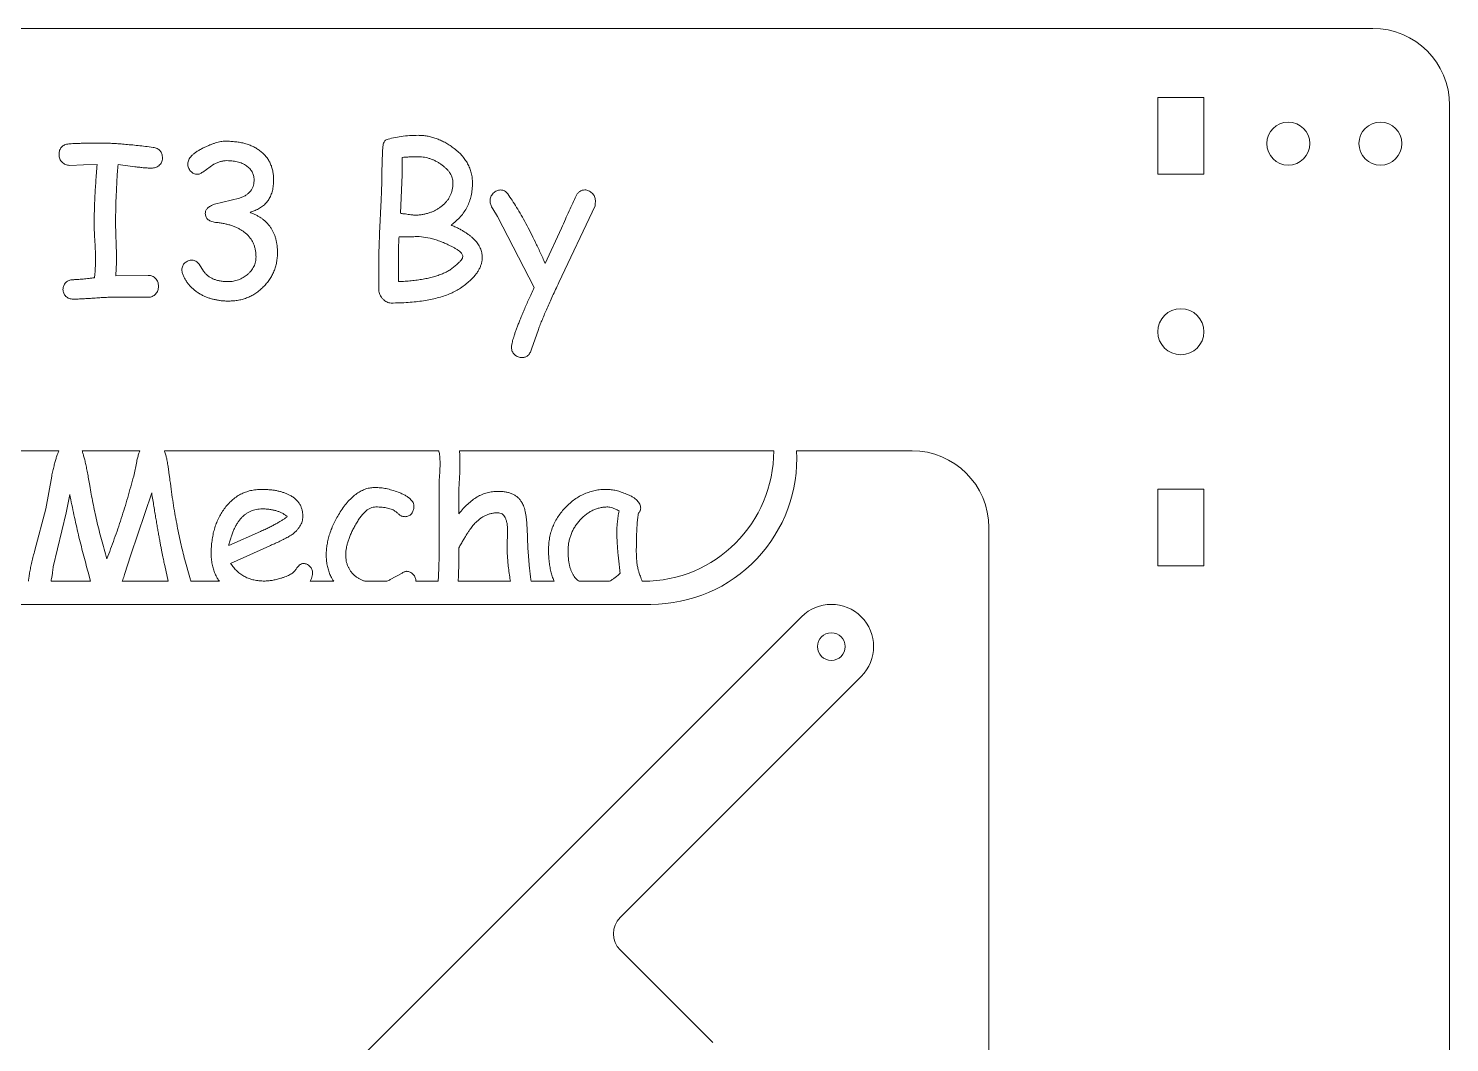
# Model space of a CAD drawing. Header units: millimetres. Extents: x -185 to 452, y -185 to 185.
# Drawn here: x -0.1 to 185, y 52.9 to 185 of the extents above; entities that cross this region are included whole.
import ezdxf

# ---------------------------------------------------------------- set-up
doc = ezdxf.new("R2010")
doc.units = ezdxf.units.MM

msp = doc.modelspace()

# ---------------------------------------------------------------- linework, layer by layer
at = {"color": 7, "linetype": 'Continuous', "lineweight": 15}
for p, q in [((-175, 185), (175, 185)), ((147, 176), (147, 166)), ((153, 176), (147, 176)), ((153, 176), (153, 166)), ((185, 175), (185, -175)), ((7.11, 167.22), (5.32, 167.17)), ((8.88, 167.27), (7.11, 167.22)), ((13.8, 166.99), (11.61, 167.27)), ((24.1, 167.31), (22.64, 166.3)), ((48.63, 168.19), (48.61, 165.93)), ((48.61, 165.93), (48.38, 160.92)), ((153, 166), (147, 166)), ((24.17, 162.1), (27.42, 162.88)), ((61.02, 160.51), (60.42, 161.49)), ((73.73, 161.89), (69.02, 151.9)), ((65.79, 151.24), (61.02, 160.51)), ((49.75, 157.87), (48.2, 157.87)), ((52.26, 157.68), (50.83, 157.91)), ((67.23, 154.4), (69.34, 158.99)), ((22.16, 154.32), (22.76, 153.37)), ((45.58, 150.91), (45.58, 154.84)), ((48.12, 154.83), (48.12, 152.03)), ((11.31, 152.79), (15.55, 152.84)), ((15.56, 150), (11.07, 150)), ((66.35, 145.8), (65.45, 143.21)), ((-66.91, 130), (3.91, 130)), ((6.93, 130), (14.45, 130)), ((17.65, 130), (53.38, 130)), ((56.08, 130), (97, 130)), ((99.97, 130), (115, 130)), ((13.65, 126.67), (14.05, 128.62)), ((2.22, 122.45), (2.98, 126.67)), ((53.41, 116.52), (53.45, 126.28)), ((5.33, 124.3), (4.86, 121.92)), ((16, 124.51), (13.28, 116.44)), ((147, 125), (147, 115)), ((153, 125), (147, 125)), ((153, 125), (153, 115)), ((0.78, 117.05), (2.22, 122.45)), ((55.98, 122.96), (55.99, 121.78)), ((4.86, 121.92), (3.17, 114.9)), ((26.03, 117.65), (30.17, 119.49)), ((64.88, 119.9), (64.97, 117.37)), ((125, 120), (125, -120)), ((31.36, 117.61), (26.28, 115.33)), ((64.97, 117.37), (65.2, 114.62)), ((13.28, 116.44), (12.47, 113.89)), ((18.13, 113), (17.71, 115.06)), ((20.32, 115.79), (20.96, 113.49)), ((53.37, 114.55), (53.41, 116.52)), ((153, 115), (147, 115)), ((2.89, 113), (8.04, 113)), ((8.04, 113), (7.73, 114.17)), ((12.16, 113), (18.13, 113)), ((21.09, 113), (24.81, 113)), ((36.62, 113), (39.7, 113)), ((43.79, 113), (46.54, 113)), ((47.07, 113.22), (48.62, 114.08)), ((50.41, 113), (53.3, 113)), ((55.91, 113), (62.71, 113)), ((65.4, 113), (68.42, 113)), ((71.65, 113), (75.62, 113)), ((79.88, 113), (80, 113)), ((19.87, 110), (-11.35, 110)), ((79.3, 110), (20.27, 110)), ((81, 110), (79.56, 110)), ((100.61, 108.39), (33.82, 41.6)), ((77.01, 69.23), (108.39, 100.61)), ((77.01, 64.99), (89.07, 52.93))]:
    msp.add_line(p, q, dxfattribs=at)
for centre, radius in [((164, 170), 2.8), ((176, 170), 2.8), ((150, 145.5), 3), ((104.5, 104.5), 1.8)]:
    msp.add_circle(centre, radius, dxfattribs=at)
for centre, radius, start, end in [((175, 175), 10, 0, 90), ((80, 130), 17, 270, 0), ((81, 129), 19, 270, 3.017), ((115, 120), 10, 0, 90), ((104.5, 104.5), 5.5, 315, 135), ((79.13, 67.11), 3, 135, 225)]:
    msp.add_arc(centre, radius, start, end, dxfattribs=at)
for points, knots in [([(22.71, 169.43), (22.85, 169.5), (23.13, 169.63), (23.54, 169.82), (23.93, 169.97), (24.3, 170.09), (24.65, 170.2), (24.98, 170.26), (25.3, 170.31), (25.5, 170.31), (25.6, 170.32)], [0, 0, 0, 0, 0.156325, 0.30344, 0.44052, 0.569605, 0.688912, 0.800682, 0.903413, 1, 1, 1, 1]), ([(25.6, 170.32), (25.83, 170.31), (26.28, 170.3), (26.93, 170.24), (27.55, 170.15), (28.13, 170.02), (28.68, 169.84), (29.19, 169.63), (29.66, 169.37), (29.95, 169.17), (30.09, 169.07)], [0, 0, 0, 0, 0.14559, 0.284162, 0.415346, 0.540725, 0.661074, 0.777267, 0.890278, 1, 1, 1, 1]), ([(46.09, 169.62), (46.11, 169.72), (46.14, 169.92), (46.24, 170.17), (46.36, 170.38), (46.48, 170.47), (46.53, 170.51)], [0, 0, 0, 0, 0.308547, 0.569789, 0.79657, 1, 1, 1, 1]), ([(46.53, 170.51), (46.85, 170.6), (47.49, 170.78), (48.51, 170.95), (49.58, 171.06), (50.32, 171.07), (50.7, 171.08)], [0, 0, 0, 0, 0.2326391, 0.4752731, 0.7306738, 1, 1, 1, 1]), ([(50.7, 171.08), (50.89, 171.07), (51.29, 171.06), (51.87, 170.99), (52.45, 170.86), (53.03, 170.68), (53.6, 170.45), (54.16, 170.17), (54.72, 169.84), (55.07, 169.59), (55.25, 169.46)], [0, 0, 0, 0, 0.120268, 0.239813, 0.360359, 0.482036, 0.606193, 0.733155, 0.864419, 1, 1, 1, 1]), ([(3.94, 168.57), (3.94, 168.67), (3.95, 168.86), (4, 169.13), (4.11, 169.35), (4.25, 169.55), (4.44, 169.71), (4.66, 169.84), (4.93, 169.92), (5.12, 169.94), (5.22, 169.95)], [0, 0, 0, 0, 0.140617, 0.267234, 0.384435, 0.495567, 0.608386, 0.726495, 0.856063, 1, 1, 1, 1]), ([(5.32, 167.17), (5.23, 167.18), (5.04, 167.18), (4.78, 167.26), (4.54, 167.39), (4.33, 167.56), (4.15, 167.77), (4.03, 168.01), (3.95, 168.28), (3.94, 168.47), (3.94, 168.57)], [0, 0, 0, 0, 0.128592, 0.250809, 0.372691, 0.495863, 0.62018, 0.742062, 0.866012, 1, 1, 1, 1]), ([(5.22, 169.95), (5.32, 169.96), (5.55, 169.98), (5.91, 170.01), (6.34, 170.02), (6.83, 170.04), (7.38, 170.05), (7.98, 170.05), (8.65, 170.06), (9.12, 170.06), (9.36, 170.06)], [0, 0, 0, 0, 0.074005, 0.163303, 0.265902, 0.383823, 0.516085, 0.662702, 0.824649, 1, 1, 1, 1]), ([(9.36, 170.06), (9.59, 170.06), (10.08, 170.06), (10.82, 170.03), (11.61, 169.98), (12.44, 169.92), (13.31, 169.84), (14.23, 169.75), (15.19, 169.63), (15.85, 169.55), (16.18, 169.5)], [0, 0, 0, 0, 0.102556, 0.210974, 0.326445, 0.447846, 0.57641, 0.710966, 0.852177, 1, 1, 1, 1]), ([(16.18, 169.5), (16.28, 169.48), (16.46, 169.45), (16.71, 169.36), (16.92, 169.23), (17.1, 169.08), (17.23, 168.88), (17.33, 168.65), (17.38, 168.39), (17.39, 168.2), (17.39, 168.1)], [0, 0, 0, 0, 0.141654, 0.269023, 0.386624, 0.499869, 0.613654, 0.731002, 0.859068, 1, 1, 1, 1]), ([(20.7, 167.36), (20.7, 167.45), (20.72, 167.63), (20.82, 167.9), (20.98, 168.17), (21.2, 168.43), (21.49, 168.69), (21.84, 168.94), (22.25, 169.2), (22.55, 169.35), (22.71, 169.43)], [0, 0, 0, 0, 0.088453, 0.181747, 0.282241, 0.395706, 0.521891, 0.66453, 0.823493, 1, 1, 1, 1]), ([(30.09, 169.07), (30.23, 168.96), (30.51, 168.74), (30.88, 168.35), (31.18, 167.92), (31.44, 167.46), (31.63, 166.96), (31.77, 166.43), (31.85, 165.87), (31.86, 165.48), (31.87, 165.28)], [0, 0, 0, 0, 0.124713, 0.245789, 0.365791, 0.485157, 0.60653, 0.731724, 0.862395, 1, 1, 1, 1]), ([(45.98, 165.92), (45.98, 166.03), (45.98, 166.27), (45.98, 166.63), (45.99, 167.04), (46, 167.48), (46.02, 167.96), (46.04, 168.48), (46.06, 169.04), (46.08, 169.42), (46.09, 169.62)], [0, 0, 0, 0, 0.089006, 0.188742, 0.298144, 0.418292, 0.548119, 0.688701, 0.83897, 1, 1, 1, 1]), ([(55.25, 169.46), (55.45, 169.3), (55.84, 169), (56.36, 168.49), (56.79, 167.95), (57.15, 167.39), (57.43, 166.8), (57.62, 166.17), (57.75, 165.53), (57.76, 165.08), (57.77, 164.86)], [0, 0, 0, 0, 0.13965, 0.271357, 0.397597, 0.51891, 0.638685, 0.756958, 0.876827, 1, 1, 1, 1]), ([(8.51, 159.53), (8.51, 159.79), (8.51, 160.34), (8.53, 161.19), (8.56, 162.08), (8.6, 163.03), (8.65, 164.02), (8.72, 165.06), (8.8, 166.15), (8.85, 166.89), (8.88, 167.27)], [0, 0, 0, 0, 0.102877, 0.212435, 0.32765, 0.449593, 0.57772, 0.712066, 0.853188, 1, 1, 1, 1]), ([(11.61, 167.27), (11.56, 166.62), (11.47, 165.34), (11.38, 163.45), (11.31, 161.59), (11.3, 160.37), (11.3, 159.77)], [0, 0, 0, 0, 0.259101, 0.512046, 0.758986, 1, 1, 1, 1]), ([(15.99, 166.81), (15.84, 166.81), (15.51, 166.82), (14.99, 166.85), (14.42, 166.91), (14.01, 166.96), (13.8, 166.99)], [0, 0, 0, 0, 0.211227, 0.448092, 0.711, 1, 1, 1, 1]), ([(16.93, 167.12), (16.86, 167.07), (16.73, 166.98), (16.49, 166.89), (16.25, 166.82), (16.08, 166.81), (15.99, 166.81)], [0, 0, 0, 0, 0.24906, 0.493683, 0.742145, 1, 1, 1, 1]), ([(17.39, 168.1), (17.39, 168.01), (17.38, 167.82), (17.29, 167.55), (17.14, 167.31), (17, 167.18), (16.93, 167.12)], [0, 0, 0, 0, 0.261712, 0.503326, 0.748531, 1, 1, 1, 1]), ([(21.95, 166), (21.87, 166), (21.7, 166.02), (21.46, 166.09), (21.25, 166.23), (21.06, 166.41), (20.9, 166.62), (20.78, 166.85), (20.71, 167.1), (20.7, 167.27), (20.7, 167.36)], [0, 0, 0, 0, 0.122941, 0.241315, 0.362406, 0.491438, 0.622939, 0.748708, 0.873396, 1, 1, 1, 1]), ([(25.8, 167.78), (25.66, 167.77), (25.36, 167.76), (24.93, 167.67), (24.5, 167.52), (24.23, 167.38), (24.1, 167.31)], [0, 0, 0, 0, 0.244489, 0.488968, 0.740099, 1, 1, 1, 1]), ([(28.45, 167.03), (28.37, 167.09), (28.2, 167.22), (27.93, 167.36), (27.63, 167.49), (27.31, 167.59), (26.97, 167.68), (26.6, 167.73), (26.21, 167.77), (25.94, 167.77), (25.8, 167.78)], [0, 0, 0, 0, 0.107755, 0.219401, 0.33367, 0.452895, 0.579745, 0.711641, 0.852536, 1, 1, 1, 1]), ([(29.33, 165.15), (29.33, 165.24), (29.33, 165.43), (29.29, 165.7), (29.22, 165.96), (29.13, 166.21), (29, 166.44), (28.85, 166.65), (28.67, 166.86), (28.52, 166.97), (28.45, 167.03)], [0, 0, 0, 0, 0.132131, 0.257961, 0.381211, 0.501462, 0.620489, 0.742683, 0.868674, 1, 1, 1, 1]), ([(50.73, 168.28), (50.5, 168.28), (50.08, 168.28), (49.5, 168.26), (49.02, 168.24), (48.75, 168.21), (48.63, 168.19)], [0, 0, 0, 0, 0.327786, 0.604864, 0.827543, 1, 1, 1, 1]), ([(55.23, 164.91), (55.23, 165.01), (55.22, 165.22), (55.15, 165.53), (55.04, 165.83), (54.87, 166.12), (54.67, 166.41), (54.42, 166.69), (54.12, 166.96), (53.79, 167.23), (53.43, 167.47), (53.06, 167.69), (52.69, 167.87), (52.31, 168.02), (51.92, 168.14), (51.53, 168.22), (51.13, 168.28), (50.87, 168.28), (50.73, 168.28)], [0, 0, 0, 0, 0.050702, 0.101808, 0.153693, 0.207642, 0.264826, 0.326345, 0.391919, 0.462468, 0.534734, 0.604432, 0.672257, 0.73857, 0.804186, 0.869776, 0.93449, 1, 1, 1, 1]), ([(22.64, 166.3), (22.57, 166.25), (22.45, 166.17), (22.26, 166.07), (22.1, 166.01), (22, 166), (21.95, 166)], [0, 0, 0, 0, 0.318281, 0.587751, 0.814753, 1, 1, 1, 1]), ([(27.42, 162.88), (27.57, 162.94), (27.85, 163.05), (28.24, 163.26), (28.57, 163.5), (28.84, 163.77), (29.06, 164.07), (29.22, 164.4), (29.31, 164.77), (29.32, 165.02), (29.33, 165.15)], [0, 0, 0, 0, 0.150007, 0.288004, 0.414856, 0.533149, 0.647803, 0.761165, 0.877137, 1, 1, 1, 1]), ([(31.87, 165.28), (31.86, 165.03), (31.85, 164.56), (31.73, 163.88), (31.53, 163.27), (31.25, 162.72), (30.89, 162.25), (30.44, 161.83), (29.92, 161.48), (29.52, 161.32), (29.32, 161.23)], [0, 0, 0, 0, 0.143339, 0.276135, 0.399933, 0.517586, 0.634103, 0.750693, 0.871933, 1, 1, 1, 1]), ([(45.76, 160.34), (45.78, 160.65), (45.81, 161.25), (45.85, 162.11), (45.88, 162.91), (45.92, 163.64), (45.94, 164.31), (45.96, 164.9), (45.97, 165.44), (45.98, 165.77), (45.98, 165.92)], [0, 0, 0, 0, 0.167103, 0.321369, 0.464252, 0.595753, 0.714425, 0.821716, 0.9169, 1, 1, 1, 1]), ([(53.82, 161.9), (53.94, 162), (54.16, 162.19), (54.44, 162.52), (54.69, 162.87), (54.89, 163.23), (55.04, 163.62), (55.15, 164.03), (55.22, 164.46), (55.23, 164.76), (55.23, 164.91)], [0, 0, 0, 0, 0.1299152, 0.255888, 0.3785484, 0.4994249, 0.6201138, 0.7433325, 0.8693687, 1, 1, 1, 1]), ([(57.77, 164.86), (57.76, 164.58), (57.75, 164.03), (57.61, 163.22), (57.4, 162.46), (57.09, 161.75), (56.69, 161.09), (56.21, 160.47), (55.64, 159.9), (55.2, 159.57), (54.98, 159.4)], [0, 0, 0, 0, 0.132369, 0.258785, 0.380949, 0.501313, 0.621801, 0.74335, 0.86886, 1, 1, 1, 1]), ([(60.06, 162.52), (60.06, 162.62), (60.07, 162.8), (60.15, 163.07), (60.29, 163.31), (60.47, 163.54), (60.68, 163.72), (60.91, 163.87), (61.16, 163.95), (61.33, 163.96), (61.41, 163.97)], [0, 0, 0, 0, 0.127886, 0.252738, 0.378814, 0.511966, 0.644671, 0.766264, 0.882963, 1, 1, 1, 1]), ([(61.41, 163.97), (61.51, 163.96), (61.7, 163.95), (61.96, 163.85), (62.19, 163.68), (62.3, 163.53), (62.36, 163.45)], [0, 0, 0, 0, 0.258913, 0.499899, 0.74176, 1, 1, 1, 1]), ([(62.36, 163.45), (62.55, 163.17), (62.95, 162.6), (63.53, 161.67), (64.13, 160.67), (64.73, 159.58), (65.34, 158.41), (65.97, 157.15), (66.6, 155.81), (67.02, 154.88), (67.23, 154.4)], [0, 0, 0, 0, 0.0984746, 0.2043491, 0.3177304, 0.4385179, 0.5673199, 0.7038572, 0.8480131, 1, 1, 1, 1]), ([(69.34, 158.99), (69.51, 159.37), (69.85, 160.12), (70.35, 161.21), (70.81, 162.22), (71.11, 162.86), (71.25, 163.18)], [0, 0, 0, 0, 0.276316, 0.534886, 0.776495, 1, 1, 1, 1]), ([(71.25, 163.18), (71.32, 163.3), (71.46, 163.52), (71.73, 163.77), (72.04, 163.94), (72.26, 163.96), (72.38, 163.97)], [0, 0, 0, 0, 0.287424, 0.538355, 0.769472, 1, 1, 1, 1]), ([(72.38, 163.97), (72.47, 163.96), (72.64, 163.96), (72.9, 163.87), (73.14, 163.74), (73.35, 163.56), (73.54, 163.36), (73.67, 163.12), (73.75, 162.86), (73.76, 162.68), (73.77, 162.59)], [0, 0, 0, 0, 0.123217, 0.246038, 0.368982, 0.49915, 0.627698, 0.75243, 0.872962, 1, 1, 1, 1]), ([(22.98, 160.91), (22.99, 160.98), (22.99, 161.1), (23.05, 161.28), (23.14, 161.45), (23.28, 161.61), (23.45, 161.75), (23.65, 161.88), (23.9, 162), (24.07, 162.07), (24.17, 162.1)], [0, 0, 0, 0, 0.106552, 0.208498, 0.314224, 0.427021, 0.549155, 0.683274, 0.834349, 1, 1, 1, 1]), ([(29.32, 161.23), (29.24, 161.2), (29.07, 161.13), (28.9, 161.08), (28.8, 161.05)], [0, 0, 0, 0, 0.469434, 1, 1, 1, 1]), ([(28.8, 161.05), (28.95, 160.99), (29.23, 160.88), (29.64, 160.68), (30.01, 160.47), (30.36, 160.23), (30.69, 159.98), (30.98, 159.7), (31.25, 159.4), (31.49, 159.09), (31.7, 158.75), (31.88, 158.39), (32.03, 158.01), (32.16, 157.61), (32.25, 157.19), (32.33, 156.75), (32.37, 156.29), (32.37, 155.98), (32.38, 155.82)], [0, 0, 0, 0, 0.068495, 0.134433, 0.197602, 0.259665, 0.31982, 0.379176, 0.437344, 0.495615, 0.553984, 0.612881, 0.672721, 0.733903, 0.796665, 0.86219, 0.929454, 1, 1, 1, 1]), ([(50.45, 160.67), (50.62, 160.68), (50.95, 160.72), (51.43, 160.79), (51.89, 160.9), (52.32, 161.05), (52.74, 161.21), (53.12, 161.41), (53.49, 161.64), (53.71, 161.81), (53.82, 161.9)], [0, 0, 0, 0, 0.138955, 0.272334, 0.401055, 0.526929, 0.647901, 0.766583, 0.884285, 1, 1, 1, 1]), ([(60.42, 161.49), (60.36, 161.58), (60.26, 161.77), (60.15, 162.04), (60.07, 162.29), (60.06, 162.45), (60.06, 162.52)], [0, 0, 0, 0, 0.304498, 0.567939, 0.798241, 1, 1, 1, 1]), ([(73.77, 162.59), (73.77, 162.48), (73.76, 162.25), (73.74, 162.01), (73.73, 161.89)], [0, 0, 0, 0, 0.4681905, 1, 1, 1, 1]), ([(8.68, 155.02), (8.68, 155.18), (8.68, 155.53), (8.66, 156.07), (8.63, 156.66), (8.6, 157.28), (8.55, 157.9), (8.53, 158.49), (8.51, 159.03), (8.51, 159.37), (8.51, 159.53)], [0, 0, 0, 0, 0.108177, 0.228714, 0.359019, 0.501762, 0.643628, 0.774773, 0.892703, 1, 1, 1, 1]), ([(11.3, 159.77), (11.3, 159.6), (11.3, 159.25), (11.31, 158.69), (11.33, 158.08), (11.35, 157.43), (11.37, 156.78), (11.4, 156.17), (11.4, 155.62), (11.41, 155.27), (11.41, 155.1)], [0, 0, 0, 0, 0.10702, 0.22594, 0.357632, 0.500412, 0.643192, 0.77406, 0.89298, 1, 1, 1, 1]), ([(24.5, 159.72), (24.38, 159.73), (24.16, 159.76), (23.84, 159.84), (23.58, 159.94), (23.36, 160.08), (23.19, 160.24), (23.07, 160.44), (22.99, 160.67), (22.99, 160.83), (22.98, 160.91)], [0, 0, 0, 0, 0.167755, 0.316305, 0.446151, 0.563871, 0.67215, 0.776573, 0.885088, 1, 1, 1, 1]), ([(28.06, 158.46), (27.95, 158.54), (27.72, 158.71), (27.34, 158.93), (26.93, 159.13), (26.5, 159.3), (26.04, 159.44), (25.55, 159.56), (25.04, 159.66), (24.68, 159.7), (24.5, 159.72)], [0, 0, 0, 0, 0.1116211, 0.2254455, 0.3427816, 0.4642819, 0.5905342, 0.720806, 0.8578825, 1, 1, 1, 1]), ([(45.58, 154.84), (45.58, 155.01), (45.59, 155.36), (45.59, 155.92), (45.6, 156.53), (45.62, 157.2), (45.66, 157.91), (45.68, 158.67), (45.72, 159.49), (45.75, 160.05), (45.76, 160.34)], [0, 0, 0, 0, 0.092231, 0.193837, 0.30482, 0.425203, 0.554998, 0.693432, 0.842004, 1, 1, 1, 1]), ([(48.38, 160.92), (48.53, 160.9), (48.81, 160.86), (49.21, 160.81), (49.56, 160.76), (49.85, 160.73), (50.08, 160.7), (50.25, 160.68), (50.37, 160.66), (50.43, 160.66), (50.45, 160.67)], [0, 0, 0, 0, 0.220299, 0.413514, 0.5799, 0.717573, 0.830303, 0.914325, 0.969642, 1, 1, 1, 1]), ([(54.98, 159.4), (55.14, 159.32), (55.46, 159.18), (55.93, 158.96), (56.36, 158.73), (56.75, 158.49), (57.12, 158.25), (57.45, 158), (57.76, 157.75), (58.03, 157.49), (58.27, 157.22), (58.48, 156.95), (58.65, 156.67), (58.79, 156.39), (58.9, 156.09), (58.98, 155.8), (59.03, 155.49), (59.04, 155.29), (59.04, 155.19)], [0, 0, 0, 0, 0.086844, 0.170165, 0.248647, 0.323308, 0.393978, 0.460817, 0.524427, 0.585095, 0.642675, 0.697479, 0.750073, 0.801609, 0.851664, 0.90074, 0.949998, 1, 1, 1, 1]), ([(29.58, 155.27), (29.58, 155.43), (29.57, 155.75), (29.5, 156.21), (29.38, 156.65), (29.21, 157.07), (29, 157.46), (28.73, 157.82), (28.43, 158.16), (28.19, 158.36), (28.06, 158.46)], [0, 0, 0, 0, 0.133146, 0.260066, 0.383342, 0.50461, 0.625589, 0.7465, 0.871233, 1, 1, 1, 1]), ([(48.2, 157.87), (48.19, 157.6), (48.16, 157.06), (48.14, 156.28), (48.12, 155.54), (48.12, 155.06), (48.12, 154.83)], [0, 0, 0, 0, 0.272625, 0.529478, 0.771933, 1, 1, 1, 1]), ([(50.83, 157.91), (50.75, 157.91), (50.58, 157.91), (50.3, 157.89), (50.01, 157.87), (49.83, 157.87), (49.75, 157.87)], [0, 0, 0, 0, 0.202821, 0.49447, 0.78612, 1, 1, 1, 1]), ([(54.78, 156.75), (54.56, 156.85), (54.14, 157.05), (53.51, 157.3), (52.88, 157.51), (52.46, 157.62), (52.26, 157.68)], [0, 0, 0, 0, 0.262256, 0.516598, 0.761167, 1, 1, 1, 1]), ([(32.38, 155.82), (32.37, 155.6), (32.36, 155.18), (32.27, 154.55), (32.13, 153.95), (31.93, 153.37), (31.66, 152.82), (31.34, 152.3), (30.97, 151.79), (30.54, 151.33), (30.07, 150.9), (29.57, 150.52), (29.04, 150.2), (28.49, 149.94), (27.91, 149.74), (27.3, 149.6), (26.67, 149.51), (26.25, 149.5), (26.03, 149.49)], [0, 0, 0, 0, 0.064834, 0.1278335, 0.1895209, 0.2506025, 0.3113912, 0.3727282, 0.4351978, 0.4993265, 0.5634552, 0.6259248, 0.687602, 0.7482203, 0.8093019, 0.8713759, 0.934769, 1, 1, 1, 1]), ([(56.5, 155.29), (56.5, 155.35), (56.48, 155.46), (56.39, 155.64), (56.25, 155.82), (56.06, 155.99), (55.82, 156.18), (55.52, 156.37), (55.17, 156.56), (54.91, 156.69), (54.78, 156.75)], [0, 0, 0, 0, 0.071898, 0.151976, 0.24587, 0.35697, 0.487001, 0.63736, 0.807436, 1, 1, 1, 1]), ([(8.55, 152.54), (8.57, 152.73), (8.61, 153.11), (8.65, 153.71), (8.68, 154.35), (8.68, 154.79), (8.68, 155.02)], [0, 0, 0, 0, 0.227985, 0.469717, 0.726955, 1, 1, 1, 1]), ([(11.41, 155.1), (11.41, 154.89), (11.41, 154.49), (11.38, 153.9), (11.36, 153.34), (11.33, 152.97), (11.31, 152.79)], [0, 0, 0, 0, 0.268181, 0.524468, 0.767156, 1, 1, 1, 1]), ([(19.93, 153.57), (19.94, 153.66), (19.95, 153.83), (20.02, 154.07), (20.15, 154.29), (20.33, 154.47), (20.53, 154.63), (20.76, 154.75), (21, 154.81), (21.17, 154.82), (21.26, 154.82)], [0, 0, 0, 0, 0.127978, 0.251369, 0.371748, 0.49941, 0.626846, 0.75223, 0.873974, 1, 1, 1, 1]), ([(21.26, 154.82), (21.34, 154.82), (21.51, 154.81), (21.75, 154.7), (21.98, 154.54), (22.1, 154.39), (22.16, 154.32)], [0, 0, 0, 0, 0.2377605, 0.472559, 0.7232559, 1, 1, 1, 1]), ([(28.45, 152.93), (28.54, 153.01), (28.71, 153.17), (28.95, 153.43), (29.14, 153.7), (29.3, 153.99), (29.43, 154.29), (29.52, 154.6), (29.58, 154.93), (29.58, 155.15), (29.58, 155.27)], [0, 0, 0, 0, 0.1348523, 0.264532, 0.3895506, 0.5112254, 0.6316834, 0.7514054, 0.8742938, 1, 1, 1, 1]), ([(53.87, 153.06), (54.03, 153.12), (54.35, 153.26), (54.81, 153.53), (55.26, 153.84), (55.54, 154.09), (55.68, 154.21)], [0, 0, 0, 0, 0.237982, 0.482841, 0.734994, 1, 1, 1, 1]), ([(55.68, 154.21), (55.8, 154.32), (56.02, 154.52), (56.28, 154.81), (56.46, 155.05), (56.49, 155.22), (56.5, 155.29)], [0, 0, 0, 0, 0.358358, 0.637746, 0.848537, 1, 1, 1, 1]), ([(59.04, 155.19), (59.03, 155.05), (59.02, 154.78), (58.94, 154.37), (58.8, 153.97), (58.61, 153.57), (58.36, 153.18), (58.06, 152.79), (57.71, 152.4), (57.44, 152.16), (57.31, 152.03)], [0, 0, 0, 0, 0.109301, 0.220422, 0.333338, 0.451922, 0.576802, 0.70873, 0.850255, 1, 1, 1, 1]), ([(4.44, 151.01), (4.45, 151.09), (4.46, 151.26), (4.53, 151.5), (4.65, 151.72), (4.81, 151.91), (5.01, 152.08), (5.23, 152.2), (5.48, 152.27), (5.65, 152.28), (5.74, 152.28)], [0, 0, 0, 0, 0.126284, 0.249349, 0.369767, 0.495285, 0.622316, 0.745397, 0.869803, 1, 1, 1, 1]), ([(5.74, 152.28), (5.81, 152.28), (5.98, 152.28), (6.24, 152.3), (6.54, 152.32), (6.88, 152.35), (7.25, 152.38), (7.65, 152.43), (8.09, 152.48), (8.39, 152.52), (8.55, 152.54)], [0, 0, 0, 0, 0.081544, 0.175822, 0.281485, 0.399975, 0.531318, 0.67569, 0.831395, 1, 1, 1, 1]), ([(15.55, 152.84), (15.65, 152.84), (15.82, 152.84), (16.08, 152.75), (16.31, 152.62), (16.51, 152.44), (16.68, 152.23), (16.8, 151.98), (16.87, 151.71), (16.88, 151.53), (16.89, 151.43)], [0, 0, 0, 0, 0.127017, 0.246488, 0.366367, 0.4911, 0.616558, 0.742043, 0.867501, 1, 1, 1, 1]), ([(20.01, 153.1), (19.99, 153.18), (19.95, 153.33), (19.94, 153.49), (19.93, 153.57)], [0, 0, 0, 0, 0.5151233, 1, 1, 1, 1]), ([(22.43, 150.34), (22.29, 150.42), (22, 150.59), (21.61, 150.88), (21.24, 151.18), (20.93, 151.52), (20.64, 151.88), (20.39, 152.26), (20.18, 152.67), (20.07, 152.96), (20.01, 153.1)], [0, 0, 0, 0, 0.1331638, 0.2633398, 0.3884669, 0.5110119, 0.6327713, 0.7543885, 0.875822, 1, 1, 1, 1]), ([(22.76, 153.37), (22.85, 153.27), (23.01, 153.05), (23.31, 152.78), (23.66, 152.55), (24.04, 152.35), (24.46, 152.21), (24.92, 152.11), (25.42, 152.04), (25.77, 152.03), (25.95, 152.03)], [0, 0, 0, 0, 0.112938, 0.225444, 0.339044, 0.456547, 0.58049, 0.710649, 0.850864, 1, 1, 1, 1]), ([(25.95, 152.03), (26.06, 152.04), (26.29, 152.04), (26.63, 152.08), (26.96, 152.15), (27.28, 152.25), (27.59, 152.38), (27.89, 152.54), (28.18, 152.72), (28.36, 152.86), (28.45, 152.93)], [0, 0, 0, 0, 0.128829, 0.255448, 0.379654, 0.502231, 0.624177, 0.747805, 0.872758, 1, 1, 1, 1]), ([(48.12, 152.03), (48.41, 152.04), (48.97, 152.07), (49.79, 152.14), (50.57, 152.23), (51.32, 152.34), (52.02, 152.48), (52.67, 152.65), (53.29, 152.83), (53.68, 152.98), (53.87, 153.06)], [0, 0, 0, 0, 0.146819, 0.287163, 0.421183, 0.549052, 0.670307, 0.785355, 0.895447, 1, 1, 1, 1]), ([(57.31, 152.03), (57.11, 151.86), (56.71, 151.52), (56.08, 151.09), (55.45, 150.71), (55, 150.52), (54.78, 150.42)], [0, 0, 0, 0, 0.262138, 0.515943, 0.761059, 1, 1, 1, 1]), ([(69.02, 151.9), (68.88, 151.6), (68.6, 151.02), (68.2, 150.17), (67.83, 149.35), (67.48, 148.57), (67.16, 147.83), (66.87, 147.12), (66.6, 146.45), (66.43, 146.01), (66.35, 145.8)], [0, 0, 0, 0, 0.148229, 0.289545, 0.424493, 0.552839, 0.674839, 0.789724, 0.898291, 1, 1, 1, 1]), ([(5.77, 149.75), (5.68, 149.75), (5.5, 149.76), (5.25, 149.83), (5.02, 149.95), (4.82, 150.1), (4.65, 150.3), (4.53, 150.52), (4.46, 150.76), (4.45, 150.92), (4.44, 151.01)], [0, 0, 0, 0, 0.132914, 0.258087, 0.382607, 0.508805, 0.634462, 0.754739, 0.874842, 1, 1, 1, 1]), ([(11.07, 150), (10.9, 150), (10.53, 149.99), (9.93, 149.97), (9.21, 149.93), (8.42, 149.87), (7.63, 149.82), (6.92, 149.78), (6.31, 149.75), (5.94, 149.75), (5.77, 149.75)], [0, 0, 0, 0, 0.093522, 0.207318, 0.342926, 0.498878, 0.65483, 0.790439, 0.904982, 1, 1, 1, 1]), ([(16.89, 151.43), (16.88, 151.33), (16.87, 151.14), (16.8, 150.87), (16.68, 150.62), (16.51, 150.4), (16.31, 150.23), (16.08, 150.09), (15.83, 150.01), (15.65, 150), (15.56, 150)], [0, 0, 0, 0, 0.135338, 0.261804, 0.38736, 0.51351, 0.637495, 0.755069, 0.87556, 1, 1, 1, 1]), ([(26.03, 149.49), (25.86, 149.49), (25.54, 149.5), (25.05, 149.54), (24.59, 149.61), (24.13, 149.7), (23.68, 149.82), (23.25, 149.96), (22.83, 150.14), (22.56, 150.27), (22.43, 150.34)], [0, 0, 0, 0, 0.13283, 0.26181, 0.388459, 0.513259, 0.636435, 0.758381, 0.879324, 1, 1, 1, 1]), ([(47.17, 149.24), (47.07, 149.25), (46.88, 149.26), (46.6, 149.37), (46.33, 149.54), (46.08, 149.78), (45.87, 150.04), (45.7, 150.33), (45.6, 150.62), (45.59, 150.82), (45.58, 150.91)], [0, 0, 0, 0, 0.113146, 0.227686, 0.354881, 0.494731, 0.636453, 0.763914, 0.8839, 1, 1, 1, 1]), ([(54.78, 150.42), (54.52, 150.33), (54, 150.13), (53.18, 149.89), (52.3, 149.69), (51.38, 149.53), (50.4, 149.4), (49.37, 149.31), (48.28, 149.25), (47.55, 149.24), (47.17, 149.24)], [0, 0, 0, 0, 0.105644, 0.216183, 0.331862, 0.453135, 0.58078, 0.71397, 0.853992, 1, 1, 1, 1]), ([(62.85, 143.47), (62.85, 143.53), (62.86, 143.68), (62.9, 143.91), (62.96, 144.18), (63.04, 144.49), (63.15, 144.84), (63.27, 145.23), (63.42, 145.66), (63.6, 146.13), (63.79, 146.63), (64.01, 147.18), (64.25, 147.76), (64.51, 148.38), (64.8, 149.04), (65.11, 149.74), (65.44, 150.48), (65.67, 150.98), (65.79, 151.24)], [0, 0, 0, 0, 0.023371, 0.051859, 0.085009, 0.123805, 0.167488, 0.216567, 0.271071, 0.330579, 0.395827, 0.465931, 0.541698, 0.622336, 0.708913, 0.800559, 0.897523, 1, 1, 1, 1]), ([(64.24, 142.13), (64.15, 142.13), (63.97, 142.14), (63.71, 142.22), (63.47, 142.34), (63.25, 142.51), (63.07, 142.71), (62.95, 142.94), (62.86, 143.2), (62.85, 143.38), (62.85, 143.47)], [0, 0, 0, 0, 0.127951, 0.250771, 0.375535, 0.501915, 0.627565, 0.74994, 0.872049, 1, 1, 1, 1]), ([(65.45, 143.21), (65.42, 143.13), (65.37, 142.96), (65.25, 142.74), (65.13, 142.55), (64.98, 142.39), (64.82, 142.27), (64.64, 142.19), (64.44, 142.14), (64.31, 142.13), (64.24, 142.13)], [0, 0, 0, 0, 0.154499, 0.294001, 0.422523, 0.542491, 0.657325, 0.767527, 0.882115, 1, 1, 1, 1]), ([(2.98, 126.67), (3.02, 126.9), (3.12, 127.36), (3.27, 128), (3.42, 128.58), (3.57, 129.1), (3.72, 129.55), (3.84, 129.84), (3.9, 129.98), (3.91, 130)], [0, 0, 0, 0, 0.1767759, 0.3395172, 0.4862083, 0.6179019, 0.7350557, 0.8370772, 0.8493825, 0.8493825, 0.8493825, 0.8493825]), ([(6.93, 130), (6.93, 130), (6.98, 129.85), (7.08, 129.55), (7.21, 129.06), (7.36, 128.49), (7.5, 127.84), (7.64, 127.12), (7.79, 126.32), (7.88, 125.75), (7.93, 125.46)], [0.0696306, 0.0696306, 0.0696306, 0.0696306, 0.0726545, 0.1594902, 0.2615319, 0.3785612, 0.5110393, 0.6590561, 0.8220352, 1, 1, 1, 1]), ([(14.05, 128.62), (14.09, 128.81), (14.17, 129.17), (14.31, 129.63), (14.41, 129.9), (14.45, 130)], [0, 0, 0, 0, 0.2855935, 0.5470336, 0.7113184, 0.7113184, 0.7113184, 0.7113184]), ([(17.65, 130), (17.67, 129.94), (17.75, 129.71), (17.82, 129.47), (17.87, 129.29)], [0.7585904, 0.7585904, 0.7585904, 0.7585904, 0.8181264, 1, 1, 1, 1]), ([(53.55, 128.5), (53.54, 128.72), (53.53, 129.15), (53.45, 129.65), (53.4, 129.93), (53.38, 130)], [0, 0, 0, 0, 0.2580429, 0.5046444, 0.5905637, 0.5905637, 0.5905637, 0.5905637]), ([(56.08, 130), (56.08, 129.97), (56.1, 129.76), (56.13, 129.36), (56.14, 129), (56.14, 128.82)], [0.4958363, 0.4958363, 0.4958363, 0.4958363, 0.5289704, 0.7706526, 1, 1, 1, 1]), ([(17.87, 129.29), (17.89, 129.22), (17.93, 129.06), (17.98, 128.79), (18.04, 128.47), (18.11, 128.1), (18.17, 127.68), (18.23, 127.21), (18.31, 126.69), (18.35, 126.32), (18.38, 126.13)], [0, 0, 0, 0, 0.06914, 0.155185, 0.256064, 0.37302, 0.505883, 0.654868, 0.818753, 1, 1, 1, 1]), ([(53.45, 126.28), (53.46, 126.42), (53.48, 126.67), (53.5, 127.03), (53.51, 127.36), (53.52, 127.65), (53.54, 127.91), (53.55, 128.14), (53.55, 128.33), (53.55, 128.45), (53.55, 128.5)], [0, 0, 0, 0, 0.179024, 0.341889, 0.488599, 0.620948, 0.739013, 0.840936, 0.928519, 1, 1, 1, 1]), ([(56.14, 128.82), (56.14, 128.34), (56.13, 127.36), (56.07, 126.39), (56.05, 125.89)], [0, 0, 0, 0, 0.488941, 1, 1, 1, 1]), ([(10.16, 115.93), (10.49, 116.79), (11.15, 118.53), (12.05, 121.19), (12.89, 123.91), (13.39, 125.75), (13.65, 126.67)], [0, 0, 0, 0, 0.245911, 0.494559, 0.745929, 1, 1, 1, 1]), ([(18.38, 126.13), (18.45, 125.64), (18.58, 124.66), (18.78, 123.23), (19.01, 121.86), (19.24, 120.54), (19.5, 119.27), (19.75, 118.06), (20.03, 116.91), (20.22, 116.16), (20.32, 115.79)], [0, 0, 0, 0, 0.142639, 0.279786, 0.412323, 0.539415, 0.661968, 0.779504, 0.892224, 1, 1, 1, 1]), ([(56.05, 125.89), (56.02, 125.4), (55.98, 124.43), (55.98, 123.45), (55.98, 122.96)], [0, 0, 0, 0, 0.498849, 1, 1, 1, 1]), ([(7.73, 114.17), (7.51, 114.97), (7.06, 116.6), (6.44, 119.09), (5.86, 121.66), (5.51, 123.41), (5.33, 124.3)], [0, 0, 0, 0, 0.239582, 0.48604, 0.739691, 1, 1, 1, 1]), ([(7.93, 125.46), (7.99, 125.09), (8.12, 124.34), (8.34, 123.21), (8.58, 122.05), (8.84, 120.87), (9.14, 119.66), (9.45, 118.44), (9.79, 117.19), (10.03, 116.35), (10.16, 115.93)], [0, 0, 0, 0, 0.115051, 0.233001, 0.353728, 0.477428, 0.603746, 0.732913, 0.865154, 1, 1, 1, 1]), ([(17.71, 115.06), (17.68, 115.15), (17.63, 115.36), (17.56, 115.69), (17.48, 116.05), (17.4, 116.46), (17.3, 116.91), (17.21, 117.4), (17.11, 117.93), (17.01, 118.5), (16.9, 119.12), (16.78, 119.77), (16.67, 120.46), (16.54, 121.19), (16.41, 121.96), (16.28, 122.78), (16.14, 123.63), (16.05, 124.21), (16, 124.51)], [0, 0, 0, 0, 0.031041, 0.065701, 0.105064, 0.148463, 0.196476, 0.248138, 0.304415, 0.364902, 0.429452, 0.498211, 0.571107, 0.648551, 0.730202, 0.815994, 0.905926, 1, 1, 1, 1]), ([(25.43, 122.42), (25.58, 122.62), (25.89, 123.02), (26.41, 123.54), (26.97, 123.98), (27.56, 124.34), (28.2, 124.62), (28.87, 124.82), (29.59, 124.94), (30.08, 124.96), (30.33, 124.97)], [0, 0, 0, 0, 0.132578, 0.259954, 0.382836, 0.503923, 0.623825, 0.7448, 0.870064, 1, 1, 1, 1]), ([(30.33, 124.97), (30.51, 124.96), (30.86, 124.96), (31.38, 124.92), (31.87, 124.87), (32.34, 124.79), (32.78, 124.68), (33.19, 124.56), (33.59, 124.41), (33.83, 124.29), (33.95, 124.23)], [0, 0, 0, 0, 0.1455326, 0.2839266, 0.4164546, 0.5435611, 0.6648835, 0.7804445, 0.8916941, 1, 1, 1, 1]), ([(33.95, 124.23), (34.09, 124.15), (34.36, 124), (34.71, 123.72), (35.01, 123.42), (35.26, 123.08), (35.45, 122.71), (35.58, 122.31), (35.66, 121.88), (35.67, 121.58), (35.68, 121.43)], [0, 0, 0, 0, 0.135617, 0.263219, 0.385874, 0.504333, 0.623755, 0.743199, 0.868532, 1, 1, 1, 1]), ([(40.55, 122.03), (40.72, 122.28), (41.04, 122.77), (41.58, 123.42), (42.12, 123.97), (42.69, 124.43), (43.27, 124.78), (43.87, 125.04), (44.49, 125.19), (44.91, 125.21), (45.12, 125.22)], [0, 0, 0, 0, 0.156281, 0.300037, 0.433479, 0.557114, 0.673252, 0.784091, 0.891994, 1, 1, 1, 1]), ([(45.12, 125.22), (45.35, 125.21), (45.82, 125.19), (46.55, 125.08), (47.31, 124.88), (47.82, 124.7), (48.09, 124.61)], [0, 0, 0, 0, 0.224794, 0.465049, 0.722324, 1, 1, 1, 1]), ([(48.09, 124.61), (48.25, 124.54), (48.56, 124.42), (48.98, 124.21), (49.34, 123.99), (49.63, 123.76), (49.86, 123.51), (50.03, 123.25), (50.14, 122.98), (50.15, 122.79), (50.15, 122.7)], [0, 0, 0, 0, 0.175793, 0.333347, 0.473141, 0.598961, 0.710927, 0.811262, 0.906333, 1, 1, 1, 1]), ([(55.99, 121.78), (56.18, 122.01), (56.54, 122.47), (57.13, 123.06), (57.74, 123.57), (58.37, 123.99), (59.02, 124.32), (59.69, 124.54), (60.39, 124.69), (60.86, 124.71), (61.09, 124.71)], [0, 0, 0, 0, 0.146351, 0.283738, 0.412947, 0.535863, 0.654138, 0.769419, 0.884113, 1, 1, 1, 1]), ([(61.09, 124.71), (61.27, 124.71), (61.62, 124.7), (62.13, 124.64), (62.58, 124.52), (63, 124.37), (63.37, 124.16), (63.7, 123.92), (63.97, 123.62), (64.12, 123.4), (64.2, 123.28)], [0, 0, 0, 0, 0.151702, 0.29221, 0.42234, 0.545214, 0.661582, 0.773757, 0.886443, 1, 1, 1, 1]), ([(67.67, 117.11), (67.68, 117.37), (67.7, 117.9), (67.8, 118.67), (67.97, 119.41), (68.22, 120.12), (68.54, 120.8), (68.92, 121.46), (69.38, 122.08), (69.9, 122.66), (70.46, 123.2), (71.06, 123.67), (71.69, 124.08), (72.34, 124.4), (73.03, 124.65), (73.74, 124.84), (74.47, 124.95), (74.97, 124.96), (75.23, 124.97)], [0, 0, 0, 0, 0.065921, 0.129726, 0.192348, 0.254413, 0.316129, 0.37839, 0.441694, 0.506913, 0.571808, 0.634798, 0.695785, 0.756152, 0.815859, 0.876094, 0.937025, 1, 1, 1, 1]), ([(75.23, 124.97), (75.43, 124.96), (75.85, 124.94), (76.49, 124.82), (77.16, 124.63), (77.61, 124.45), (77.84, 124.36)], [0, 0, 0, 0, 0.222341, 0.46244, 0.720562, 1, 1, 1, 1]), ([(77.84, 124.36), (77.99, 124.3), (78.26, 124.18), (78.63, 123.98), (78.95, 123.76), (79.21, 123.54), (79.41, 123.3), (79.55, 123.06), (79.65, 122.8), (79.66, 122.63), (79.67, 122.54)], [0, 0, 0, 0, 0.172713, 0.327179, 0.466537, 0.590384, 0.703011, 0.806163, 0.903344, 1, 1, 1, 1]), ([(23.74, 116.63), (23.75, 116.92), (23.76, 117.47), (23.84, 118.28), (23.97, 119.06), (24.15, 119.8), (24.39, 120.51), (24.68, 121.18), (25.02, 121.83), (25.29, 122.22), (25.43, 122.42)], [0, 0, 0, 0, 0.138023, 0.270777, 0.399502, 0.524222, 0.645263, 0.76449, 0.882704, 1, 1, 1, 1]), ([(30.4, 122.43), (30.26, 122.42), (30, 122.42), (29.61, 122.36), (29.24, 122.27), (28.89, 122.14), (28.55, 121.97), (28.23, 121.76), (27.93, 121.52), (27.65, 121.24), (27.39, 120.92), (27.14, 120.56), (26.91, 120.17), (26.7, 119.74), (26.51, 119.27), (26.33, 118.76), (26.16, 118.22), (26.07, 117.84), (26.03, 117.65)], [0, 0, 0, 0, 0.057393, 0.112471, 0.166312, 0.219131, 0.271911, 0.325534, 0.379865, 0.435899, 0.494543, 0.555501, 0.619984, 0.687595, 0.759401, 0.835123, 0.915491, 1, 1, 1, 1]), ([(33.65, 121.42), (33.55, 121.5), (33.35, 121.67), (33.01, 121.87), (32.64, 122.04), (32.25, 122.19), (31.83, 122.29), (31.38, 122.37), (30.9, 122.42), (30.57, 122.42), (30.4, 122.43)], [0, 0, 0, 0, 0.1114211, 0.2235881, 0.3389614, 0.4592007, 0.5840541, 0.7150387, 0.8538275, 1, 1, 1, 1]), ([(45.18, 122.68), (45.07, 122.67), (44.83, 122.66), (44.49, 122.53), (44.14, 122.35), (43.8, 122.08), (43.47, 121.73), (43.14, 121.31), (42.8, 120.83), (42.59, 120.47), (42.48, 120.28)], [0, 0, 0, 0, 0.090925, 0.185363, 0.288418, 0.401577, 0.528725, 0.669299, 0.826515, 1, 1, 1, 1]), ([(47.76, 122.08), (47.69, 122.13), (47.55, 122.23), (47.3, 122.35), (47.02, 122.45), (46.71, 122.54), (46.37, 122.6), (46, 122.65), (45.6, 122.68), (45.33, 122.68), (45.18, 122.68)], [0, 0, 0, 0, 0.095649, 0.196493, 0.306544, 0.42417, 0.551923, 0.690121, 0.83933, 1, 1, 1, 1]), ([(50.15, 122.7), (50.15, 122.61), (50.14, 122.45), (50.07, 122.22), (49.97, 122), (49.83, 121.8), (49.65, 121.63), (49.45, 121.5), (49.23, 121.42), (49.07, 121.42), (48.99, 121.41)], [0, 0, 0, 0, 0.12841, 0.252619, 0.37821, 0.508286, 0.636779, 0.755389, 0.875517, 1, 1, 1, 1]), ([(64.2, 123.28), (64.25, 123.19), (64.35, 123), (64.47, 122.68), (64.58, 122.33), (64.68, 121.92), (64.75, 121.48), (64.81, 120.99), (64.86, 120.46), (64.87, 120.09), (64.88, 119.9)], [0, 0, 0, 0, 0.0885505, 0.1861686, 0.293411, 0.4115276, 0.5419026, 0.6828876, 0.8348283, 1, 1, 1, 1]), ([(75.41, 122.68), (75.24, 122.68), (74.89, 122.66), (74.39, 122.58), (73.9, 122.45), (73.43, 122.26), (72.98, 122.01), (72.55, 121.72), (72.13, 121.36), (71.75, 120.96), (71.39, 120.53), (71.07, 120.07), (70.81, 119.6), (70.59, 119.11), (70.43, 118.6), (70.3, 118.08), (70.23, 117.54), (70.22, 117.18), (70.21, 116.99)], [0, 0, 0, 0, 0.061038, 0.120857, 0.179784, 0.23845, 0.29842, 0.359719, 0.423106, 0.489243, 0.556026, 0.620559, 0.683873, 0.746563, 0.808801, 0.871436, 0.935266, 1, 1, 1, 1]), ([(76.86, 122.18), (76.7, 122.26), (76.42, 122.4), (76.02, 122.55), (75.7, 122.65), (75.5, 122.67), (75.41, 122.68)], [0, 0, 0, 0, 0.33531, 0.611851, 0.83127, 1, 1, 1, 1]), ([(76.56, 119.44), (76.57, 119.64), (76.58, 120.07), (76.63, 120.73), (76.73, 121.44), (76.81, 121.93), (76.86, 122.18)], [0, 0, 0, 0, 0.2217429, 0.4628047, 0.7227143, 1, 1, 1, 1]), ([(79.67, 122.54), (79.66, 122.48), (79.66, 122.36), (79.6, 122.19), (79.52, 122.03), (79.44, 121.93), (79.4, 121.89)], [0, 0, 0, 0, 0.248289, 0.48992, 0.73821, 1, 1, 1, 1]), ([(30.17, 119.49), (30.36, 119.58), (30.74, 119.76), (31.29, 120.02), (31.79, 120.27), (32.25, 120.52), (32.66, 120.76), (33.03, 120.98), (33.36, 121.2), (33.55, 121.35), (33.65, 121.42)], [0, 0, 0, 0, 0.162529, 0.313885, 0.455434, 0.58547, 0.704974, 0.813541, 0.911815, 1, 1, 1, 1]), ([(35.68, 121.43), (35.67, 121.32), (35.66, 121.1), (35.59, 120.78), (35.47, 120.46), (35.31, 120.16), (35.09, 119.86), (34.83, 119.57), (34.53, 119.28), (34.3, 119.11), (34.18, 119.02)], [0, 0, 0, 0, 0.110744, 0.222506, 0.334594, 0.452094, 0.576574, 0.708229, 0.848316, 1, 1, 1, 1]), ([(38.73, 116.45), (38.73, 116.68), (38.74, 117.13), (38.83, 117.82), (38.98, 118.51), (39.17, 119.21), (39.44, 119.91), (39.75, 120.61), (40.12, 121.33), (40.4, 121.79), (40.55, 122.03)], [0, 0, 0, 0, 0.1142305, 0.2299682, 0.3485651, 0.4700438, 0.5952714, 0.725254, 0.8598915, 1, 1, 1, 1]), ([(48.99, 121.41), (48.93, 121.42), (48.8, 121.42), (48.62, 121.46), (48.46, 121.53), (48.26, 121.66), (48.04, 121.86), (47.85, 122.01), (47.76, 122.08)], [0, 0, 0, 0, 0.130485, 0.258004, 0.38187, 0.506198, 0.758066, 1, 1, 1, 1]), ([(57.92, 120.37), (57.86, 120.3), (57.73, 120.14), (57.53, 119.87), (57.31, 119.56), (57.08, 119.21), (56.83, 118.81), (56.57, 118.36), (56.28, 117.87), (56.09, 117.53), (55.99, 117.35)], [0, 0, 0, 0, 0.080062, 0.173084, 0.277889, 0.395854, 0.527361, 0.672492, 0.829389, 1, 1, 1, 1]), ([(61.05, 121.92), (60.9, 121.91), (60.62, 121.91), (60.19, 121.83), (59.78, 121.71), (59.38, 121.54), (59, 121.32), (58.62, 121.05), (58.26, 120.73), (58.04, 120.49), (57.92, 120.37)], [0, 0, 0, 0, 0.120311, 0.238807, 0.357353, 0.475875, 0.599728, 0.726948, 0.860485, 1, 1, 1, 1]), ([(62.34, 119.46), (62.34, 119.65), (62.33, 120.01), (62.28, 120.51), (62.17, 120.94), (62.04, 121.3), (61.86, 121.58), (61.62, 121.78), (61.35, 121.9), (61.15, 121.91), (61.05, 121.92)], [0, 0, 0, 0, 0.185679, 0.348071, 0.488992, 0.609006, 0.714073, 0.808465, 0.901898, 1, 1, 1, 1]), ([(79.4, 121.89), (79.37, 121.79), (79.32, 121.56), (79.28, 121.18), (79.22, 120.72), (79.19, 120.18), (79.16, 119.55), (79.13, 118.84), (79.11, 118.04), (79.11, 117.49), (79.1, 117.19)], [0, 0, 0, 0, 0.064603, 0.146214, 0.244547, 0.361106, 0.49438, 0.645289, 0.813807, 1, 1, 1, 1]), ([(34.18, 119.02), (34.12, 118.98), (33.97, 118.89), (33.74, 118.75), (33.45, 118.61), (33.13, 118.43), (32.75, 118.25), (32.33, 118.05), (31.86, 117.84), (31.53, 117.69), (31.36, 117.61)], [0, 0, 0, 0, 0.071127, 0.157329, 0.259631, 0.377093, 0.508596, 0.657542, 0.820608, 1, 1, 1, 1]), ([(42.48, 120.28), (42.39, 120.1), (42.2, 119.75), (41.95, 119.22), (41.74, 118.72), (41.57, 118.23), (41.43, 117.76), (41.34, 117.31), (41.28, 116.88), (41.27, 116.6), (41.26, 116.46)], [0, 0, 0, 0, 0.151017, 0.294136, 0.429189, 0.557061, 0.677575, 0.790944, 0.897819, 1, 1, 1, 1]), ([(62.27, 117.39), (62.28, 117.46), (62.28, 117.6), (62.28, 117.84), (62.3, 118.12), (62.3, 118.43), (62.32, 118.73), (62.34, 119.01), (62.34, 119.25), (62.34, 119.39), (62.34, 119.46)], [0, 0, 0, 0, 0.094012, 0.207203, 0.343518, 0.499001, 0.656482, 0.792797, 0.905988, 1, 1, 1, 1]), ([(76.99, 114.04), (76.96, 114.33), (76.89, 114.89), (76.81, 115.71), (76.73, 116.47), (76.67, 117.17), (76.62, 117.82), (76.59, 118.41), (76.57, 118.94), (76.56, 119.28), (76.56, 119.44)], [0, 0, 0, 0, 0.161981, 0.313541, 0.454689, 0.584641, 0.704209, 0.81337, 0.912199, 1, 1, 1, 1]), ([(-0.05, 113), (-0.04, 113.15), (0.01, 113.52), (0.1, 114.12), (0.23, 114.81), (0.38, 115.53), (0.57, 116.28), (0.71, 116.79), (0.78, 117.05)], [0.2433855, 0.2433855, 0.2433855, 0.2433855, 0.3265986, 0.4483228, 0.5758933, 0.7108577, 0.8520757, 1, 1, 1, 1]), ([(24.81, 113), (24.71, 113.14), (24.51, 113.45), (24.24, 113.98), (24.01, 114.59), (23.86, 115.23), (23.76, 115.92), (23.75, 116.39), (23.74, 116.63)], [0.2659076, 0.2659076, 0.2659076, 0.2659076, 0.361587, 0.4820208, 0.6038458, 0.7300699, 0.8614386, 1, 1, 1, 1]), ([(55.99, 117.35), (55.99, 117.15), (55.99, 116.76), (55.99, 116.2), (55.99, 115.66), (55.98, 115.16), (55.97, 114.68), (55.96, 114.24), (55.95, 113.83), (55.93, 113.46), (55.92, 113.18), (55.91, 113.03), (55.91, 113)], [0, 0, 0, 0, 0.1029789, 0.1998223, 0.2918921, 0.3785142, 0.4596812, 0.5354085, 0.6056822, 0.671209, 0.7306039, 0.7476424, 0.7476424, 0.7476424, 0.7476424]), ([(62.52, 114.28), (62.48, 114.58), (62.41, 115.16), (62.34, 115.98), (62.28, 116.71), (62.28, 117.18), (62.27, 117.39)], [0, 0, 0, 0, 0.2917688, 0.5559319, 0.7915255, 1, 1, 1, 1]), ([(68.42, 113), (68.34, 113.16), (68.19, 113.53), (68, 114.13), (67.85, 114.79), (67.75, 115.51), (67.68, 116.29), (67.68, 116.83), (67.67, 117.11)], [0.2179689, 0.2179689, 0.2179689, 0.2179689, 0.3194037, 0.4384399, 0.5648273, 0.7006037, 0.8449871, 1, 1, 1, 1]), ([(70.21, 116.99), (70.22, 116.81), (70.22, 116.46), (70.26, 115.95), (70.32, 115.48), (70.41, 115.04), (70.51, 114.64), (70.66, 114.27), (70.81, 113.94), (71, 113.64), (71.21, 113.37), (71.43, 113.16), (71.59, 113.05), (71.65, 113)], [0, 0, 0, 0, 0.0865658, 0.1682679, 0.2445938, 0.3159795, 0.3826758, 0.4453143, 0.5045196, 0.5608437, 0.6147091, 0.6673733, 0.7072704, 0.7072704, 0.7072704, 0.7072704]), ([(79.1, 117.19), (79.1, 116.93), (79.11, 116.43), (79.15, 115.72), (79.22, 115.1), (79.3, 114.72), (79.34, 114.55)], [0, 0, 0, 0, 0.298, 0.563697, 0.79635, 1, 1, 1, 1]), ([(3.17, 114.9), (3.16, 114.8), (3.14, 114.56), (3.09, 114.2), (3.04, 113.8), (2.96, 113.4), (2.91, 113.13), (2.89, 113)], [0, 0, 0, 0, 0.0880856, 0.1872796, 0.296447, 0.4157937, 0.5191197, 0.5191197, 0.5191197, 0.5191197]), ([(26.28, 115.33), (26.41, 115.15), (26.66, 114.79), (27.1, 114.32), (27.58, 113.92), (28.11, 113.59), (28.69, 113.34), (29.31, 113.16), (29.98, 113.05), (30.44, 113.04), (30.67, 113.03)], [0, 0, 0, 0, 0.12803, 0.250844, 0.370893, 0.489735, 0.60994, 0.734322, 0.863697, 1, 1, 1, 1]), ([(32.81, 113.39), (32.93, 113.43), (33.17, 113.5), (33.5, 113.63), (33.81, 113.76), (34.07, 113.91), (34.31, 114.06), (34.51, 114.22), (34.68, 114.39), (34.83, 114.63), (35.01, 114.89), (35.24, 115.13), (35.5, 115.28), (35.68, 115.31), (35.77, 115.32)], [0, 0, 0, 0, 0.106599, 0.205676, 0.296501, 0.379993, 0.456549, 0.527085, 0.591898, 0.652133, 0.760811, 0.851831, 0.928968, 1, 1, 1, 1]), ([(35.77, 115.32), (35.84, 115.31), (35.99, 115.3), (36.21, 115.23), (36.41, 115.11), (36.59, 114.95), (36.75, 114.77), (36.86, 114.55), (36.93, 114.33), (36.94, 114.17), (36.95, 114.09)], [0, 0, 0, 0, 0.119204, 0.239025, 0.361363, 0.49337, 0.625615, 0.750615, 0.874481, 1, 1, 1, 1]), ([(39.7, 113), (39.62, 113.11), (39.44, 113.4), (39.2, 113.89), (38.99, 114.48), (38.84, 115.11), (38.74, 115.77), (38.73, 116.22), (38.73, 116.45)], [0.2896379, 0.2896379, 0.2896379, 0.2896379, 0.3677445, 0.4886857, 0.6107608, 0.7351744, 0.8650309, 1, 1, 1, 1]), ([(41.26, 116.46), (41.27, 116.32), (41.28, 116.05), (41.33, 115.64), (41.43, 115.26), (41.56, 114.9), (41.73, 114.57), (41.93, 114.26), (42.18, 113.97), (42.37, 113.8), (42.47, 113.71)], [0, 0, 0, 0, 0.136878, 0.267174, 0.393622, 0.514916, 0.634924, 0.754714, 0.876129, 1, 1, 1, 1]), ([(12.47, 113.89), (12.39, 113.65), (12.29, 113.35), (12.18, 113.06), (12.16, 113)], [0, 0, 0, 0, 0.2845271, 0.3523192, 0.3523192, 0.3523192, 0.3523192]), ([(20.96, 113.49), (21, 113.35), (21.04, 113.19), (21.09, 113.02), (21.09, 113)], [0, 0, 0, 0, 0.1949724, 0.2257367, 0.2257367, 0.2257367, 0.2257367]), ([(30.67, 113.03), (30.83, 113.04), (31.16, 113.05), (31.68, 113.12), (32.23, 113.23), (32.61, 113.33), (32.81, 113.39)], [0, 0, 0, 0, 0.218198, 0.45829, 0.717949, 1, 1, 1, 1]), ([(36.95, 114.09), (36.94, 113.97), (36.93, 113.71), (36.81, 113.34), (36.69, 113.11), (36.62, 113)], [0, 0, 0, 0, 0.1017098, 0.2031513, 0.3079933, 0.3079933, 0.3079933, 0.3079933]), ([(42.47, 113.71), (42.56, 113.64), (42.75, 113.49), (43.07, 113.3), (43.4, 113.13), (43.65, 113.05), (43.78, 113), (43.79, 113)], [0, 0, 0, 0, 0.1170023, 0.2353346, 0.3538399, 0.4753493, 0.4877116, 0.4877116, 0.4877116, 0.4877116]), ([(46.54, 113), (46.57, 113.01), (46.75, 113.08), (46.92, 113.15), (47.07, 113.22)], [0.6814035, 0.6814035, 0.6814035, 0.6814035, 0.7256538, 1, 1, 1, 1]), ([(48.62, 114.08), (48.68, 114.11), (48.79, 114.18), (48.95, 114.24), (49.08, 114.29), (49.16, 114.3), (49.19, 114.3)], [0, 0, 0, 0, 0.341876, 0.620993, 0.838299, 1, 1, 1, 1]), ([(49.19, 114.3), (49.27, 114.3), (49.43, 114.29), (49.66, 114.21), (49.87, 114.08), (50.05, 113.9), (50.21, 113.7), (50.32, 113.47), (50.39, 113.24), (50.4, 113.08), (50.41, 113)], [0, 0, 0, 0, 0.1205389, 0.240646, 0.3610024, 0.4925276, 0.6236725, 0.7488304, 0.8734924, 0.9898961, 0.9898961, 0.9898961, 0.9898961]), ([(53.3, 113), (53.3, 113.01), (53.31, 113.1), (53.32, 113.27), (53.34, 113.53), (53.35, 113.84), (53.36, 114.18), (53.37, 114.42), (53.37, 114.55)], [0.204774, 0.204774, 0.204774, 0.204774, 0.223103, 0.3375825, 0.4722168, 0.6292138, 0.8044316, 1, 1, 1, 1]), ([(62.71, 113), (62.69, 113.12), (62.62, 113.54), (62.56, 113.97), (62.52, 114.28)], [0.582701, 0.582701, 0.582701, 0.582701, 0.6965921, 1, 1, 1, 1]), ([(65.2, 114.62), (65.23, 114.37), (65.29, 113.88), (65.35, 113.34), (65.4, 113.05), (65.4, 113)], [0, 0, 0, 0, 0.2740528, 0.5325559, 0.5921376, 0.5921376, 0.5921376, 0.5921376]), ([(75.62, 113), (75.71, 113.05), (75.91, 113.17), (76.23, 113.4), (76.6, 113.69), (76.85, 113.92), (76.99, 114.04)], [0.0002742, 0.0002742, 0.0002742, 0.0002742, 0.1828801, 0.4109975, 0.6814888, 1, 1, 1, 1]), ([(79.34, 114.55), (79.35, 114.49), (79.39, 114.37), (79.45, 114.16), (79.53, 113.92), (79.63, 113.64), (79.75, 113.33), (79.84, 113.11), (79.88, 113)], [0, 0, 0, 0, 0.0679155, 0.1530213, 0.2539383, 0.3702114, 0.5023997, 0.6468412, 0.6468412, 0.6468412, 0.6468412])]:
    msp.add_open_spline(points, degree=3, knots=knots, dxfattribs=at)
for points in [[(20.06, 109.98), (20, 109.99), (19.93, 109.99), (19.87, 110)], [(20.27, 110), (20.2, 109.99), (20.13, 109.99), (20.06, 109.98)], [(79.37, 109.98), (79.35, 109.99), (79.33, 109.99), (79.3, 110)], [(79.56, 110), (79.5, 109.99), (79.43, 109.99), (79.37, 109.98)]]:
    msp.add_open_spline(points, degree=3, dxfattribs=at)

doc.saveas('drawing.dxf')
